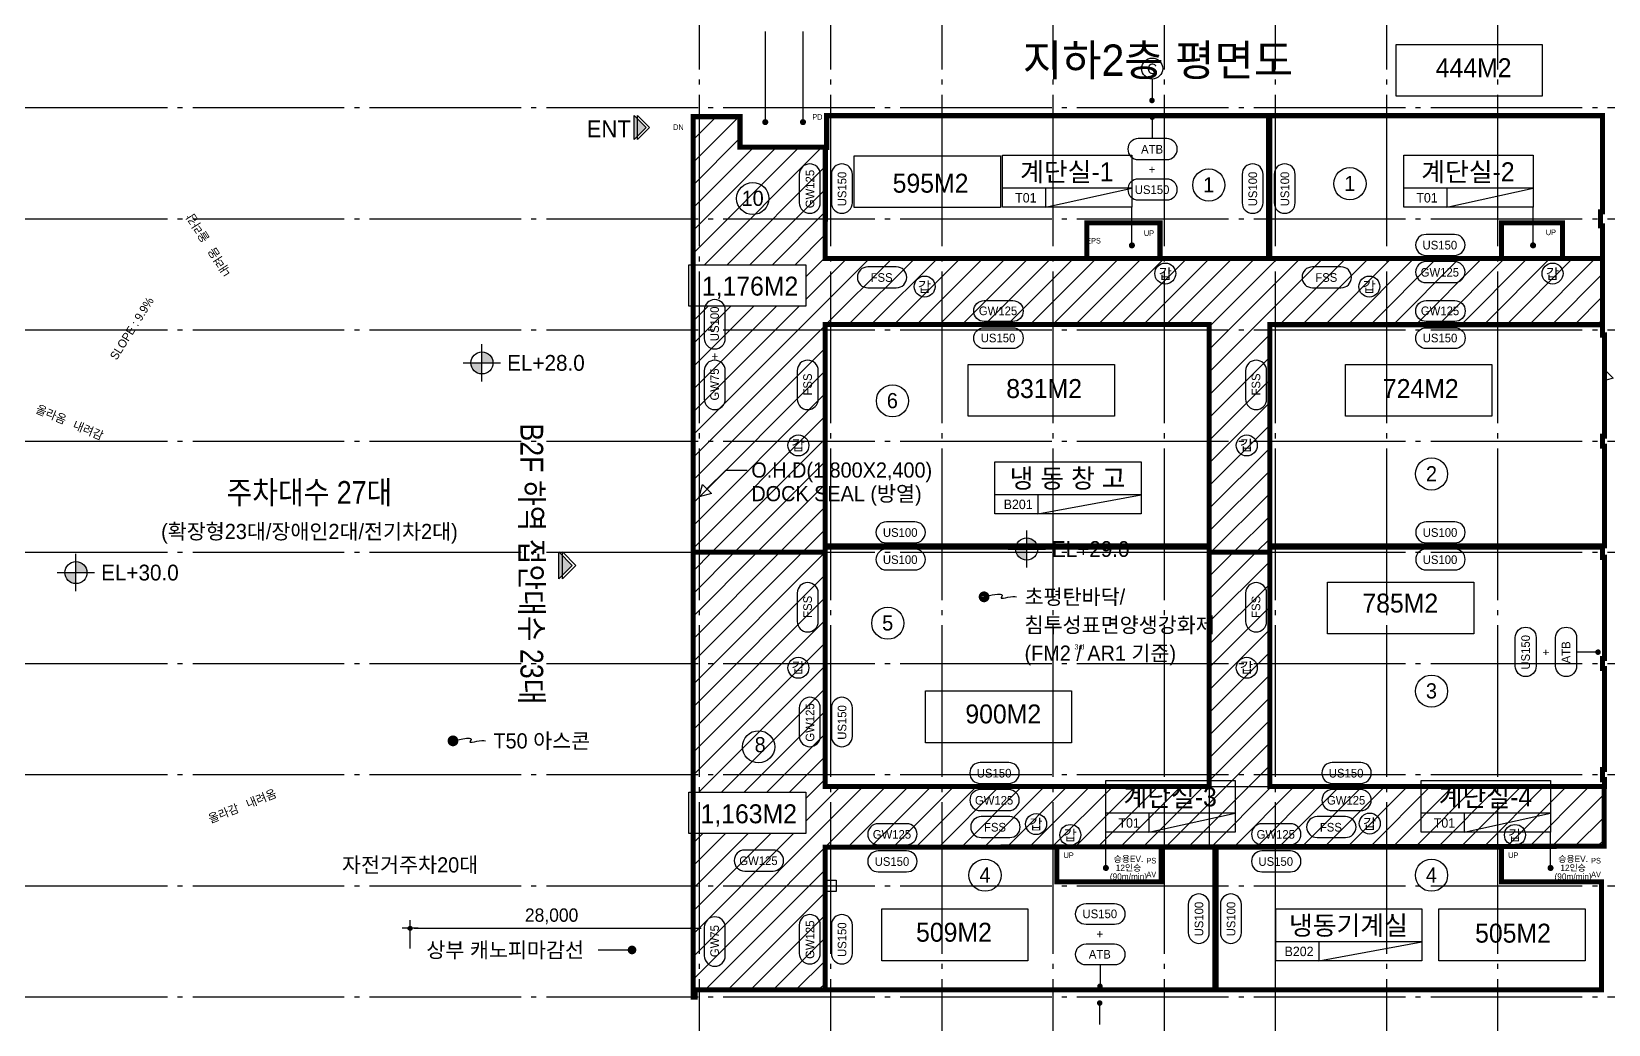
# Model space of a CAD drawing. Header units: millimetres. Extents: x 252735598 to 255219468, y 503852592 to 504847014.
# Drawn here: x 252814312 to 252970352, y 504380859 to 504479102 of the extents above; entities that cross this region are included whole.
import ezdxf
from ezdxf.enums import TextEntityAlignment as Align

# ---------------------------------------------------------------- set-up
doc = ezdxf.new("R2010")
doc.units = ezdxf.units.MM
doc.linetypes.add('CEN', pattern=[35, 30, -2, 1, -2])
for name, color, linetype in [('4A.TEC CEN', 1, 'CEN'), ('4A.TEC TEXT', 7, 'Continuous'), ('4A.TEC TEXT 1', 3, 'Continuous'), ('4A.TEC TEXT 2', 3, 'Continuous'), ('4A.TEC 심볼', 7, 'Continuous'), ('DEFPOINT', 135, 'Continuous'), ('㈜SE&C DIM', 7, 'Continuous'), ('㈜SE&C TEXT', 7, 'Continuous'), ('㈜SE&C TEXT 1', 3, 'Continuous')]:
    doc.layers.add(name, color=color, linetype=linetype)
doc.styles.add('돋움', font='')
doc.styles.get('돋움').set_extended_font_data('돋움')
doc.dimstyles.new('DIM_400(외부치수)', dxfattribs={"dimscale": 1200, "dimtxt": 3.3, "dimasz": 1, "dimexe": 2, "dimexo": 2, "dimgap": 1, "dimtad": 1, "dimdec": 0, "dimdsep": 46, "dimlunit": 6, "dimtxsty": '돋움', "dimblk1": 'DIMDOT', "dimblk2": 'DIMDOT', "dimsah": 1, "dimcen": 2.5, "dimdle": 1.5, "dimclrd": 8, "dimclre": 8, "dimclrt": 3, "dimadec": 0, "dimazin": 0, "dimtfac": 1, "dimtdec": 0, "dimtix": 1, "dimtmove": 2, "dimatfit": 3, "dimldrblk": 'DIMDOT', "dimfxl": 1, "dimtvp": 1, "dimtolj": 1, "dimtzin": 0, "dimarcsym": 0})

# ---------------------------------------------------------------- blocks, each defined once
blk = doc.blocks.new('dwgFD3B')
at = {"layer": '4A.TEC CEN', "color": 250, "ltscale": 500}
for p, q in [((49194.51, -92936.83, -3333.33), (358000, -92936.83, -3333.33)), ((49194.51, -103936.83, -3333.33), (358000, -103936.83, -3333.33)), ((49194.51, -114936.83, -3333.33), (358000, -114936.83, -3333.33)), ((49194.51, -125936.83, -3333.33), (358000, -125936.83, -3333.33)), ((49194.51, -136936.83, -3333.33), (358000, -136936.83, -3333.33)), ((49194.51, -147936.83, -3333.33), (358000, -147936.83, -3333.33)), ((49194.51, -158936.83, -3333.33), (358000, -158936.83, -3333.33)), ((49194.51, -169936.83, -3333.33), (358000, -169936.83, -3333.33)), ((49194.51, -180936.83, -3333.33), (358000, -180936.83, -3333.33))]:
    blk.add_line(p, q, dxfattribs=at)
at = {"layer": '4A.TEC CEN', "color": 250, "ltscale": 500, "elevation": -3333.33}
for points in [[(169307.63, -39163.16), (169307.63, -267000)], [(182307.63, -39163.16), (182307.63, -267000)], [(193307.63, -39163.16), (193307.63, -267000)], [(204307.63, -39163.16), (204307.63, -267000)], [(215307.63, -39163.16), (215307.63, -267000)], [(226307.63, -39163.16), (226307.63, -267000)], [(237307.63, -39163.16), (237307.63, -267000)], [(248307.63, -39163.16), (248307.63, -267000)]]:
    blk.add_lwpolyline(points, dxfattribs=at)
blk = doc.blocks.new('FL-LEVEL1')
at = {"layer": '4A.TEC 심볼', "linetype": 'ByBlock'}
h = blk.add_hatch(color=256, dxfattribs=at)
h.paths.add_polyline_path([(295, 175), (295, 0), (470, 0, 0.414214)])
h.paths.add_polyline_path([(295, 0), (120, 0, 0.414214), (295, -175)])
for p, q in [((295, -295), (295, 295)), ((0, 0), (590, 0))]:
    blk.add_line(p, q, dxfattribs=at)
blk.add_circle((295, 0), 175, dxfattribs=at)
at = {"layer": '4A.TEC TEXT 2', "color": 3, "linetype": 'ByBlock', "style": '돋움'}
blk.add_attdef('FL', text='', height=250, dxfattribs=at).set_placement((695, 0), align=Align.MIDDLE_LEFT)
blk = doc.blocks.new('zw$CF70')
at = {"layer": '4A.TEC 심볼', "color": 1, "const_width": 640}
blk.add_lwpolyline([(320, 7842, 1), (961, 7842, 1)], format="xyb", close=True, dxfattribs=at)
at = {"layer": '4A.TEC 심볼', "color": 1}
blk.add_lwpolyline([(642, 7842), (1607, 8062), (2240, 8164), (2606, 8172), (2767, 8112), (2789, 8009), (2736, 7889), (2671, 7777), (2659, 7697), (2749, 7670), (2931, 7686), (3177, 7730), (3464, 7787), (3763, 7842), (4050, 7880), (4299, 7885), (4484, 7842)], dxfattribs=at)
at = {"layer": '4A.TEC TEXT', "style": '돋움'}
for s, height, p in [('초평탄바닥/', 1800, (5445, 7842)), ('침투성표면양생강화제', 1800, (5445, 4499)), ('(FM2 / AR1 기준)', 1800, (5445, 1156)), ('3rd', 600, (11376, 1901))]:
    blk.add_text(s, height=height, dxfattribs=at).set_placement(p, align=Align.MIDDLE_LEFT)
blk = doc.blocks.new('DIMDOT')
at = {"color": 0}
blk.add_line((-2, 0), (2, 0), dxfattribs=at)
for radius in [0.5, 0.25]:
    blk.add_circle((0, 0), radius, dxfattribs=at)
blk = doc.blocks.new('*D55')
at = {"layer": 'Defpoints', "color": 0, "transparency": 16777216}
for p in [(252879774, 504390370), (252851774, 504387577), (252879774, 504387577)]:
    blk.add_point(p, dxfattribs=at)
at = {"layer": '㈜SE&C DIM', "color": 8, "lineweight": -2, "ltscale": 10, "transparency": 16777216}
for p, q in [((252851774, 504388377), (252851774, 504391170)), ((252852174, 504390370), (252879374, 504390370)), ((252879774, 504388377), (252879774, 504391170))]:
    blk.add_line(p, q, dxfattribs=at)
at = {"layer": '㈜SE&C DIM', "color": 8, "lineweight": -2, "transparency": 16777216, "xscale": 400, "yscale": 400, "zscale": 400, "rotation": 180}
blk.add_blockref('DIMDOT', (252851774, 504390370), dxfattribs=at)
at = {"layer": '㈜SE&C DIM', "color": 8, "lineweight": -2, "transparency": 16777216, "xscale": 400, "yscale": 400, "zscale": 400}
blk.add_blockref('DIMDOT', (252879774, 504390370), dxfattribs=at)
at = {"layer": '㈜SE&C DIM', "color": 3, "transparency": 16777216, "insert": (252865774, 504391558), "char_height": 1320, "attachment_point": 5, "style": '돋움'}
blk.add_mtext('\\A1;28,000', dxfattribs=at)

msp = doc.modelspace()

# ---------------------------------------------------------------- hatches: boundary and pattern name
at = {"layer": '4A.TEC 심볼'}
for points in [[(252873947.9, 504468434.9), (252873947.9, 504470807), (252875134, 504469620.9)], [(252866490.8, 504424944), (252866490.8, 504427612.6), (252867825.1, 504426278.3)]]:
    msp.add_hatch(color=256, dxfattribs=at).paths.add_polyline_path(points)
at = {"layer": 'DEFPOINT'}
h = msp.add_hatch(dxfattribs=at)
h.set_pattern_fill('ANSI31', color=6, scale=500)
h.paths.add_polyline_path([(252890932.4, 504451930.1), (252879773.4, 504451930.1), (252879772.4, 504427577.3), (252892849.2, 504427577.3), (252892849.2, 504450102.3), (252930849.2, 504450102.3), (252930849.2, 504427577.3), (252936849.2, 504427577.3), (252936849.2, 504450102.3), (252969774.2, 504450077.3), (252969774.2, 504456637.3), (252965814.2, 504456637.3), (252959774.2, 504456637.3), (252925974.2, 504456637.3), (252918715.2, 504456637.3), (252918734.2, 504456637.3), (252892849.2, 504456637.3), (252892874.2, 504467657.3), (252884414.2, 504467657.3), (252884414.2, 504470677.3), (252879774.2, 504470677.3), (252879773.6, 504456030.1), (252890932.4, 504456030.1)])
h = msp.add_hatch(dxfattribs=at)
h.set_pattern_fill('ANSI31', color=6, scale=500)
h.paths.add_polyline_path([(252879773.4, 504403842.9), (252890932.4, 504403842.9), (252890932.4, 504399742.9), (252879773.5, 504399742.9), (252879774.2, 504383577.3), (252879974.2, 504383577.3), (252879974.2, 504384277.3), (252892839.8, 504384277.3), (252892849.2, 504398392.3), (252969924.2, 504398492.1), (252969924.2, 504404392.3), (252936849.2, 504404392.3), (252936849.2, 504427583.3), (252930849.2, 504427577.3), (252930849.2, 504404392.3), (252892849.2, 504404392.3), (252892849.2, 504427577.3), (252879772.4, 504427577.3)])

# ---------------------------------------------------------------- linework, layer by layer
at = {"layer": '4A.TEC TEXT', "const_width": 273.3}
for points in [[(252925058.2, 504472221.5, 1), (252925303.8, 504472341.3, 1)], [(252925088.2, 504470687.2, -1), (252925333.8, 504470567.4, -1)], [(252969379.9, 504417575.7, 1), (252969260.2, 504417821.3, 1)], [(252919915.9, 504384571.5, 1), (252920161.5, 504384691.3, 1)], [(252919886, 504383037.2, -1), (252920131.6, 504382917.4, -1)]]:
    msp.add_lwpolyline(points, format="xyb", close=True, dxfattribs=at)
at = {"layer": '4A.TEC 심볼'}
for p, q in [((252886917.3, 504479102.5), (252886917.3, 504470140.5, -38344.4)), ((252890649.3, 504479102.5), (252890649.3, 504470140.5, -38344.4)), ((252923196.7, 504463606.2, 3333.3), (252910396.8, 504463606.2, 3333.3)), ((252914646.8, 504461731.2, 3333.3), (252923196.7, 504463606.2, 3333.3)), ((252914646.8, 504463606.2, 3333.3), (252914646.8, 504461731.2, 3333.3)), ((252962892.6, 504463606.2, 3333.3), (252950092.7, 504463606.2, 3333.3)), ((252954342.7, 504461731.2, 3333.3), (252962892.6, 504463606.2, 3333.3)), ((252954342.7, 504463606.2, 3333.3), (252954342.7, 504461731.2, 3333.3)), ((252923196.7, 504457962.8, 3333.3), (252923196.7, 504461731.2, 3333.3)), ((252962892.6, 504457962.8, 3333.3), (252962892.6, 504461731.2, 3333.3)), ((252924102.6, 504433271.3, 4999.1), (252909636, 504433271.3, 4999.1)), ((252913886, 504433271.3, 4999.1), (252913886, 504431396.3, 4999.1)), ((252913886, 504431396.3, 4999.1), (252924102.6, 504433271.3, 4999.1)), ((252933419.9, 504401750, 6250), (252920620, 504401750, 6250)), ((252924870, 504399875, 6250), (252933419.9, 504401750, 6250)), ((252924870, 504401750, 6250), (252924870, 504399875, 6250)), ((252964620, 504401750, 6250), (252951820.1, 504401750, 6250)), ((252956070.1, 504399875, 6250), (252964620, 504401750, 6250)), ((252956070.1, 504401750, 6250), (252956070.1, 504399875, 6250)), ((252920620, 504396359, 6250), (252920620, 504399875, 6250)), ((252964620, 504396359, 6250), (252964620, 504399875, 6250)), ((252951898.5, 504389040.7), (252937432, 504389040.7)), ((252941682, 504389040.7), (252941682, 504387165.7)), ((252941682, 504387165.7), (252951898.5, 504389040.7))]:
    msp.add_line(p, q, dxfattribs=at)
for points in [[(252949339.7, 504477836.3), (252963806.2, 504477836.3), (252963806.2, 504472711.3), (252949339.7, 504472711.3)], [(252895720.6, 504466810.3), (252910187.2, 504466810.3), (252910187.2, 504461685.3), (252895720.6, 504461685.3)], [(252879359.2, 504456030.1), (252890932.4, 504456030.1), (252890932.4, 504451930.1), (252879359.2, 504451930.1)], [(252907007.2, 504446156.1), (252921473.8, 504446156.1), (252921473.8, 504441031.1), (252907007.2, 504441031.1)], [(252944329.7, 504446156.1), (252958796.3, 504446156.1), (252958796.3, 504441031.1), (252944329.7, 504441031.1)], [(252942557.7, 504424629.7), (252957024.2, 504424629.7), (252957024.2, 504419504.7), (252942557.7, 504419504.7)], [(252902764.9, 504413854.1), (252917231.5, 504413854.1), (252917231.5, 504408729.1), (252902764.9, 504408729.1)], [(252879359.2, 504403842.9), (252890932.4, 504403842.9), (252890932.4, 504399742.9), (252879359.2, 504399742.9)], [(252898446.5, 504392290.7), (252912913, 504392290.7), (252912913, 504387165.7), (252898446.5, 504387165.7)], [(252898446.5, 504392290.7), (252912913, 504392290.7), (252912913, 504387165.7), (252898446.5, 504387165.7)], [(252898446.5, 504392290.7), (252912913, 504392290.7), (252912913, 504387165.7), (252898446.5, 504387165.7)], [(252937432, 504392290.7), (252951898.5, 504392290.7), (252951898.5, 504387165.7), (252937432, 504387165.7)], [(252953568.2, 504392290.7), (252968034.8, 504392290.7), (252968034.8, 504387165.7), (252953568.2, 504387165.7)]]:
    msp.add_lwpolyline(points, close=True, dxfattribs=at)
for points in [[(252925205.9, 504474399.9), (252925205.9, 504472348.9)], [(252925235.8, 504468508.9), (252925235.8, 504470559.9)], [(252967201.6, 504417723.3), (252969252.6, 504417723.3)], [(252920063.6, 504386749.9), (252920063.6, 504384698.9)], [(252920033.6, 504380858.9), (252920033.6, 504382909.9)]]:
    msp.add_lwpolyline(points, dxfattribs=at)
for points, elevation in [([(252875134, 504469620.9), (252873947.9, 504468434.9), (252873947.9, 504470807), (252875134, 504469620.9)], 4165.7), ([(252875450.3, 504469620.9), (252874264.2, 504468434.9), (252874264.2, 504470807), (252875450.3, 504469620.9)], 4165.7), ([(252867825.1, 504426278.3), (252866490.8, 504424944), (252866490.8, 504427612.6), (252867825.1, 504426278.3)], 3332.9), ([(252868180.9, 504426278.3), (252866846.6, 504424944), (252866846.6, 504427612.6), (252868180.9, 504426278.3)], 3332.9)]:
    msp.add_lwpolyline(points, dxfattribs=dict(at, elevation=elevation))
at = {"layer": '4A.TEC 심볼', "const_width": 298.9}
for points, elevation in [([(252887066.7, 504470140.5, 1), (252886767.9, 504470140.5, 1)], -38344.4), ([(252890798.7, 504470140.5, 1), (252890499.8, 504470140.5, 1)], -38344.4), ([(252923346.1, 504457944.5, 1), (252923047.2, 504457944.5, 1)], 3333.3), ([(252963042, 504457944.5, 1), (252962743.1, 504457944.5, 1)], 3333.3), ([(252920769.4, 504396340.8, 1), (252920470.5, 504396340.8, 1)], 6250), ([(252964769.4, 504396340.8, 1), (252964470.5, 504396340.8, 1)], 6250)]:
    msp.add_lwpolyline(points, format="xyb", close=True, dxfattribs=dict(at, elevation=elevation))
at = {"layer": '4A.TEC 심볼'}
for points in [[(252926644, 504468508.9), (252923827.6, 504468508.9, 1), (252923827.6, 504466435.1), (252926644, 504466435.1, 1)], [(252890286.6, 504464972.1), (252890286.6, 504462155.8, 1), (252892360.4, 504462155.8), (252892360.4, 504464972.1, 1)], [(252893459.9, 504464972.1), (252893459.9, 504462155.8, 1), (252895533.7, 504462155.8), (252895533.7, 504464972.1, 1)], [(252934104.2, 504464972.1), (252934104.2, 504462155.8, 1), (252936177.9, 504462155.8), (252936177.9, 504464972.1, 1)], [(252937277.5, 504464972.1), (252937277.5, 504462155.8, 1), (252939351.2, 504462155.8), (252939351.2, 504464972.1, 1)], [(252926644, 504464508.9), (252923827.6, 504464508.9, 1), (252923827.6, 504462435.1), (252926644, 504462435.1, 1)], [(252899881, 504455818.8), (252897064.7, 504455818.8, 1), (252897064.7, 504453745.1), (252899881, 504453745.1, 1)], [(252943881, 504455818.8), (252941064.7, 504455818.8, 1), (252941064.7, 504453745.1), (252943881, 504453745.1, 1)], [(252882956.2, 504448730.3), (252882956.2, 504451546.7, 1), (252880882.4, 504451546.7), (252880882.4, 504448730.3, 1)], [(252911399.9, 504450413), (252908583.6, 504450413, -1), (252908583.6, 504452486.8), (252911399.9, 504452486.8, -1)], [(252955136.3, 504450413), (252952319.9, 504450413, -1), (252952319.9, 504452486.8), (252955136.3, 504452486.8, -1)], [(252911399.9, 504447727.6), (252908583.6, 504447727.6, -1), (252908583.6, 504449801.3), (252911399.9, 504449801.3, -1)], [(252955136.3, 504447727.6), (252952319.9, 504447727.6, -1), (252952319.9, 504449801.3), (252955136.3, 504449801.3, -1)], [(252882956.2, 504442730.3), (252882956.2, 504445546.7, 1), (252880882.4, 504445546.7), (252880882.4, 504442730.3, 1)], [(252892155.6, 504442730.3), (252892155.6, 504445546.7, 1), (252890081.9, 504445546.7), (252890081.9, 504442730.3, 1)], [(252936525.9, 504442730.3), (252936525.9, 504445546.7, 1), (252934452.2, 504445546.7), (252934452.2, 504442730.3, 1)], [(252955136.3, 504430586.8), (252952319.9, 504430586.8, 1), (252952319.9, 504428513), (252955136.3, 504428513, 1)], [(252955136.3, 504427901.3), (252952319.9, 504427901.3, 1), (252952319.9, 504425827.6), (252955136.3, 504425827.6, 1)], [(252892155.6, 504420730.3), (252892155.6, 504423546.7, 1), (252890081.9, 504423546.7), (252890081.9, 504420730.3, 1)], [(252936525.9, 504420730.3), (252936525.9, 504423546.7, 1), (252934452.2, 504423546.7), (252934452.2, 504420730.3, 1)], [(252963201.6, 504419131.5), (252963201.6, 504416315.1, -1), (252961127.9, 504416315.1), (252961127.9, 504419131.5, -1)], [(252967201.6, 504419131.5), (252967201.6, 504416315.1, -1), (252965127.9, 504416315.1), (252965127.9, 504419131.5, -1)], [(252890286.6, 504412190.6), (252890286.6, 504409374.2, 1), (252892360.4, 504409374.2), (252892360.4, 504412190.6, 1)], [(252893459.9, 504412190.6), (252893459.9, 504409374.2, 1), (252895533.7, 504409374.2), (252895533.7, 504412190.6, 1)], [(252911101.7, 504401428.9), (252908285.3, 504401428.9, 1), (252908285.3, 504399355.2), (252911101.7, 504399355.2, 1)], [(252944336.6, 504401428.9), (252941520.3, 504401428.9, 1), (252941520.3, 504399355.2), (252944336.6, 504399355.2, 1)], [(252900906.2, 504400719.1), (252898089.8, 504400719.1, 1), (252898089.8, 504398645.3), (252900906.2, 504398645.3, 1)], [(252938881.3, 504400719.1), (252936064.9, 504400719.1, 1), (252936064.9, 504398645.3), (252938881.3, 504398645.3, 1)], [(252887694.9, 504398110.5), (252884878.5, 504398110.5, 1), (252884878.5, 504396036.7), (252887694.9, 504396036.7, 1)], [(252900906.2, 504398033.6), (252898089.8, 504398033.6, 1), (252898089.8, 504395959.9), (252900906.2, 504395959.9, 1)], [(252938881.3, 504398033.6), (252936064.9, 504398033.6, 1), (252936064.9, 504395959.9), (252938881.3, 504395959.9, 1)], [(252928779.2, 504392737.1), (252928779.2, 504389920.8, 1), (252930852.9, 504389920.8), (252930852.9, 504392737.1, 1)], [(252931952.5, 504392737.1), (252931952.5, 504389920.8, 1), (252934026.2, 504389920.8), (252934026.2, 504392737.1, 1)], [(252921471.8, 504390749.9), (252918655.4, 504390749.9, -1), (252918655.4, 504392823.6), (252921471.8, 504392823.6, -1)], [(252882956.2, 504387656), (252882956.2, 504390472.4, 1), (252880882.4, 504390472.4), (252880882.4, 504387656, 1)], [(252890286.6, 504390698.4), (252890286.6, 504387882.1, 1), (252892360.4, 504387882.1), (252892360.4, 504390698.4, 1)], [(252893459.9, 504390698.4), (252893459.9, 504387882.1, 1), (252895533.7, 504387882.1), (252895533.7, 504390698.4, 1)], [(252921471.8, 504386749.9), (252918655.4, 504386749.9, -1), (252918655.4, 504388823.6), (252921471.8, 504388823.6, -1)]]:
    msp.add_lwpolyline(points, format="xyb", close=True, dxfattribs=at)
for points, elevation in [([(252910396.8, 504466856.2), (252923196.7, 504466856.2), (252923196.7, 504461731.2), (252910396.8, 504461731.2)], 3333.3), ([(252950092.7, 504466856.2), (252962892.6, 504466856.2), (252962892.6, 504461731.2), (252950092.7, 504461731.2)], 3333.3), ([(252909636, 504436521.3), (252924102.6, 504436521.3), (252924102.6, 504431396.3), (252909636, 504431396.3)], 4999.1), ([(252920620, 504405000), (252933419.9, 504405000), (252933419.9, 504399875), (252920620, 504399875)], 6250), ([(252951820.1, 504405000), (252964620, 504405000), (252964620, 504399875), (252951820.1, 504399875)], 6250)]:
    msp.add_lwpolyline(points, close=True, dxfattribs=dict(at, elevation=elevation))
at = {"layer": '4A.TEC 심볼', "elevation": -10000}
for points in [[(252955120, 504459021.6), (252952303.7, 504459021.6, 1), (252952303.7, 504456947.9), (252955120, 504456947.9, 1)], [(252955120, 504456336.2), (252952303.7, 504456336.2, 1), (252952303.7, 504454262.5), (252955120, 504454262.5, 1)], [(252901720.3, 504430586.8), (252898903.9, 504430586.8, 1), (252898903.9, 504428513), (252901720.3, 504428513, 1)], [(252901720.3, 504427901.3), (252898903.9, 504427901.3, 1), (252898903.9, 504425827.6), (252901720.3, 504425827.6, 1)], [(252911010.7, 504406776.5), (252908194.4, 504406776.5, 1), (252908194.4, 504404702.8), (252911010.7, 504404702.8, 1)], [(252945845.1, 504406776.5), (252943028.8, 504406776.5, 1), (252943028.8, 504404702.8), (252945845.1, 504404702.8, 1)], [(252911010.7, 504404091), (252908194.4, 504404091, 1), (252908194.4, 504402017.3), (252911010.7, 504402017.3, 1)], [(252945845.1, 504404091), (252943028.8, 504404091, 1), (252943028.8, 504402017.3), (252945845.1, 504402017.3, 1)]]:
    msp.add_lwpolyline(points, format="xyb", close=True, dxfattribs=at)
at = {"layer": '4A.TEC 심볼', "color": 1, "elevation": -0.4}
for points in [[(252969906.5, 504444554.6), (252970149.2, 504445460.2), (252970812.1, 504444797.3)], [(252880374.2, 504433077.3), (252880697.7, 504434284.7), (252881581.6, 504433400.8)]]:
    msp.add_lwpolyline(points, close=True, dxfattribs=at)
for points in [[(252881139.6, 504433842.8), (252883000.5, 504435703.7)], [(252883000.5, 504435703.7), (252885125.6, 504435703.7)], [(252870379.9, 504388228.6), (252873730.7, 504388228.6)]]:
    msp.add_lwpolyline(points, dxfattribs=at)
at = {"layer": '4A.TEC 심볼', "color": 1}
for points, const_width, elevation in [([(252855749.4, 504408917.9, 1), (252856283.1, 504408917.9, 1)], 533.7, 0.4), ([(252873944.2, 504388228.6, 1), (252873517.2, 504388228.6, 1)], 427, -0.4)]:
    msp.add_lwpolyline(points, format="xyb", close=True, dxfattribs=dict(at, const_width=const_width, elevation=elevation))
msp.add_lwpolyline([(252856017.2, 504408917.9), (252856821.6, 504409101.5), (252857349.4, 504409186.2), (252857653.8, 504409193), (252857788.4, 504409143), (252857806.7, 504409057.4), (252857762.2, 504408957.3), (252857708.2, 504408863.7), (252857698.4, 504408797.8), (252857773.6, 504408775), (252857924.8, 504408788.4), (252858130.4, 504408825.2), (252858368.8, 504408872.8), (252858618.6, 504408918.6), (252858857.9, 504408949.7), (252859065.4, 504408953.7), (252859219.4, 504408917.9)], dxfattribs=at)
at = {"layer": '4A.TEC 심볼'}
for centre in [(252925205.9, 504475436.8), (252926501.3, 504455158.9, 3333.3), (252964822.4, 504455158.9, 3333.3), (252902690.1, 504453867.2, 4166.7), (252946690.1, 504453867.2, 4166.7), (252890191.2, 504438149.9, 4166.7), (252934561.5, 504438149.9, 4166.7), (252890191.2, 504416149.9, 4166.7), (252934561.5, 504416149.9, 4166.7), (252913715.7, 504400685.7), (252946732.8, 504400738.8), (252917102.4, 504399608.4, 12500), (252961102.4, 504399608.4, 12500)]:
    msp.add_circle(centre, 1036.9, dxfattribs=at)
at = {"layer": '4A.TEC 심볼', "color": 4}
for centre in [(252930801.6, 504463917.9), (252944769.4, 504464047.1), (252885677.6, 504462578.2), (252899501.9, 504442561.3), (252952845.9, 504435324.4), (252899042.4, 504420563.2), (252952845.9, 504413843.3), (252886256, 504408332.1), (252908662.6, 504395628.3), (252952845.9, 504395628.3)]:
    msp.add_circle(centre, 1591.5, dxfattribs=at)
at = {"layer": 'DEFPOINT'}
msp.add_line((252879772.4, 504427577.3), (252879772.4, 504422077.3), dxfattribs=at)
at = {"layer": 'DEFPOINT', "color": 2, "const_width": 500}
for points in [[(252969774.2, 504456637.3), (252965814.2, 504456637.3), (252965814.2, 504456637.3), (252959774.2, 504456637.3), (252959774.2, 504456637.3), (252925974.2, 504456637.3), (252925974.2, 504456637.3), (252918715.2, 504456637.3), (252918734.2, 504456637.3), (252892849.2, 504456637.3), (252892874.2, 504467657.3), (252884414.2, 504467657.3), (252884414.2, 504470677.3), (252879774.2, 504470677.3), (252879772.4, 504427577.3), (252892849.2, 504427577.3), (252892849.2, 504450102.3), (252930849.2, 504450102.3), (252930849.2, 504427577.3), (252936849.2, 504427577.3), (252936849.2, 504450102.3), (252969774.2, 504450077.3), (252969774.2, 504456637.3)], [(252879772.4, 504427577.3), (252879774.2, 504383577.3), (252879974.2, 504383577.3), (252879974.2, 504384277.3), (252892839.8, 504384277.3), (252892849.2, 504398392.3), (252969924.2, 504398492.1), (252969924.2, 504404392.3), (252936849.2, 504404392.3), (252936849.2, 504427583.3), (252930849.2, 504427577.3), (252930849.2, 504404392.3), (252892849.2, 504404392.3), (252892849.2, 504427577.3), (252879772.4, 504427577.3)]]:
    msp.add_lwpolyline(points, dxfattribs=at)
for points in [[(252892994.2, 504470777.3), (252892994.2, 504467637.3), (252892849.2, 504467637.3), (252892849.2, 504456637.3), (252918734.2, 504456637.3), (252918734.2, 504460177.3), (252925974.2, 504460177.3), (252925974.2, 504456637.3), (252936724.6, 504456637.3), (252936724.6, 504470777.3)], [(252936849.2, 504470627.3), (252936849.2, 504470777.3), (252969774.2, 504470777.3), (252969774.2, 504461277.3), (252969574.2, 504461277.3), (252969574.2, 504459877.3), (252969774.2, 504459877.3), (252969774.2, 504456637.3), (252965814.2, 504456637.3), (252965814.2, 504460177.3), (252959774.2, 504460177.3), (252959774.2, 504456637.3), (252936851.7, 504456637.3)], [(252930849.2, 504450102.3), (252930849.2, 504428227.3), (252892849.2, 504428227.3), (252892849.2, 504450102.3)], [(252936999.2, 504428227.3), (252936849.2, 504428227.3), (252936849.2, 504450102.3), (252969424.2, 504450102.3), (252969774.2, 504450077.3), (252969774.2, 504449077.3), (252969974.2, 504449077.3), (252969974.2, 504439077.3), (252969774.2, 504439077.3), (252969774.2, 504438077.3), (252969974.2, 504438077.3), (252969974.2, 504428226.8)], [(252930849.2, 504428102.3), (252892849.2, 504428102.3), (252892849.2, 504404392.3), (252930849.2, 504404392.3)], [(252936999.2, 504428102.3), (252936849.2, 504428102.3), (252936849.2, 504404392.3), (252969924.2, 504404392.3), (252969974.2, 504404392.3), (252969974.2, 504405077.3), (252969774.2, 504405077.3), (252969774.2, 504406077.3), (252969974.2, 504406077.3), (252969974.2, 504416077.3), (252969774.2, 504416077.3), (252969774.2, 504417077.3), (252969974.2, 504417077.3), (252969974.2, 504427027.3), (252969974.2, 504427077.3), (252969774.2, 504427077.3), (252969774.2, 504428077.3), (252969424.2, 504428102.3)], [(252931399.2, 504398392.3), (252931399.2, 504384277.3), (252892839.8, 504384277.3), (252892849.2, 504398392.3), (252915774.2, 504398392.3), (252915774.2, 504394977.3), (252926099.2, 504394977.3), (252926099.2, 504398392.3)], [(252931524.2, 504398392.3), (252931524.2, 504384277.3), (252969674.2, 504384277.3), (252969674.2, 504394977.3), (252959774.2, 504394977.3), (252959774.2, 504398392.3)]]:
    msp.add_lwpolyline(points, close=True, dxfattribs=at)
at = {"layer": 'DEFPOINT'}
for points in [[(252930849.2, 504404392.3), (252936849.2, 504404392.3)], [(252930849.2, 504404392.3), (252930849.2, 504398517.3)], [(252892999.2, 504398242.3), (252892999.2, 504395127.3), (252893924.2, 504395127.3), (252893924.2, 504394027.3), (252892999.2, 504394027.3)], [(252937374.2, 504398645.3), (252937374.2, 504384277.3)]]:
    msp.add_lwpolyline(points, dxfattribs=at)

# ---------------------------------------------------------------- block references
msp.add_blockref('dwgFD3B', (252711066.5, 504564514.2, 3333.3))
at = {"layer": '4A.TEC 심볼', "color": 3, "linetype": 'ByBlock'}
ref = msp.add_blockref('FL-LEVEL1', (252857036.2, 504446320), dxfattribs=dict(at, xscale=6.250000000000405, yscale=6.250000000000405, zscale=6.250000000000405))
ref.add_attrib('FL', 'EL+28.0', dxfattribs={"layer": '4A.TEC TEXT 1', "color": 3, "linetype": 'ByBlock', "height": 1562.5, "style": '돋움'}).set_placement((252861380, 504446320), align=Align.MIDDLE_LEFT)
ref = msp.add_blockref('FL-LEVEL1', (252910942.9, 504427899.9, 5000), dxfattribs=dict(at, xscale=6.250000000000405, yscale=6.250000000000405, zscale=6.250000000000405))
ref.add_attrib('FL', 'EL+29.0', dxfattribs={"layer": '4A.TEC TEXT 1', "color": 3, "linetype": 'ByBlock', "height": 1562.5, "style": '돋움'}).set_placement((252915286.6, 504427899.9, 5000), align=Align.MIDDLE_LEFT)
ref = msp.add_blockref('FL-LEVEL1', (252816860, 504425570), dxfattribs=dict(at, xscale=6.250000000000405, yscale=6.250000000000405, zscale=6.250000000000405))
ref.add_attrib('FL', 'EL+30.0', dxfattribs={"layer": '4A.TEC TEXT 1', "color": 3, "linetype": 'ByBlock', "height": 1562.5, "style": '돋움'}).set_placement((252821203.7, 504425570), align=Align.MIDDLE_LEFT)
at = {"layer": 'DEFPOINT', "xscale": 0.8333333333333333, "yscale": 0.8333333333333333, "zscale": 0.8333333333333333}
msp.add_blockref('zw$CF70', (252908035.5, 504416634.9, 5000), dxfattribs=at)

# ---------------------------------------------------------------- texts
at = {"layer": '4A.TEC TEXT', "color": 1, "style": '돋움'}
for s, p in [('444M2', (252957009.4, 504475521.8)), ('595M2', (252903271.7, 504464097)), ('1,176M2', (252885410.6, 504453908.8)), ('831M2', (252914510.8, 504443777.6)), ('724M2', (252951779.6, 504443777.6)), ('785M2', (252949749.9, 504422550.2)), ('900M2', (252910464.8, 504411582.1)), ('1,163M2', (252885283.5, 504401702.3)), ('509M2', (252905589.3, 504389983.7)), ('505M2', (252960905.7, 504389891.7))]:
    msp.add_text(s, height=1875, dxfattribs=at).set_placement(p, align=Align.MIDDLE_CENTER)
at = {"layer": '4A.TEC TEXT', "style": '돋움'}
for s, height, p in [('C', 1036.9, (252925195.8, 504475413.8)), ('ENT', 1666.67, (252871430.2, 504469473.9, 4165.7)), ('갑', 1036.9, (252902680, 504453844.2)), ('갑', 1036.9, (252926511.4, 504455135.9, 3333.3)), ('갑', 1036.9, (252946680, 504453844.2)), ('갑', 1036.9, (252964812.3, 504455135.9, 3333.3)), ('갑', 1036.9, (252890181.1, 504438172.8)), ('갑', 1036.9, (252934551.4, 504438172.8)), ('(확장형23대/장애인2대/전기차2대)', 1500, (252841810, 504429640)), ('갑', 1036.9, (252890181.1, 504416172.8)), ('갑', 1036.9, (252934551.4, 504416172.8)), ('갑', 1036.9, (252913705.6, 504400662.8, -4166.7)), ('갑', 1036.9, (252946722.7, 504400715.9, -4166.7)), ('갑', 1036.9, (252917092.3, 504399585.5, 12500)), ('갑', 1036.9, (252961092.3, 504399585.5, 12500)), ('자전거주차20대', 1500, (252851774.2, 504396650))]:
    msp.add_text(s, height=height, dxfattribs=at).set_placement(p, align=Align.MIDDLE_CENTER)
for s, height, p in [('ATB', 855.48, (252925192.9, 504467455.5)), ('+', 855.5, (252925192.9, 504465455.5)), ('US150', 855.48, (252925192.9, 504463455.5)), ('US150', 855.48, (252953669, 504457968.3, -10000)), ('FSS', 855.48, (252898430, 504454765.4)), ('FSS', 855.48, (252942430, 504454765.4)), ('GW125', 855.48, (252953669, 504455282.8, -10000)), ('GW125', 855.48, (252909948.9, 504451466.4)), ('GW125', 855.48, (252953685.2, 504451466.4)), ('US150', 855.48, (252909948.9, 504448780.9)), ('US150', 855.48, (252953685.2, 504448780.9)), ('+', 855.5, (252881919.3, 504446983.5)), ('US100', 855.48, (252900269.2, 504429533.4, -10000)), ('US100', 855.48, (252953685.2, 504429533.4)), ('US100', 855.48, (252900269.2, 504426848, -10000)), ('US100', 855.48, (252953685.2, 504426848)), ('US150', 855.48, (252909559.7, 504405723.2, -10000)), ('US150', 855.48, (252944394.1, 504405723.2, -10000)), ('GW125', 855.48, (252909559.7, 504403037.7, -10000)), ('GW125', 855.48, (252944394.1, 504403037.7, -10000)), ('GW125', 855.48, (252899455.1, 504399665.7)), ('GW125', 855.48, (252937430.2, 504399665.7)), ('GW125', 855.48, (252886243.8, 504397057.1)), ('US150', 855.48, (252899455.1, 504396980.3)), ('US150', 855.48, (252937430.2, 504396980.3)), ('US150', 855.48, (252920020.7, 504391803.2)), ('+', 855.5, (252920020.7, 504389803.2)), ('ATB', 855.48, (252920020.7, 504387803.2))]:
    msp.add_text(s, height=height, dxfattribs=at).set_placement(p, align=Align.MIDDLE)
for s, height, rotation, p in [('GW125', 855.48, 90, (252891340, 504463521.1)), ('US150', 855.48, 90, (252894513.3, 504463521.1)), ('US100', 855.48, 90, (252935157.5, 504463521.1)), ('US100', 855.48, 90, (252938330.8, 504463521.1)), ('US100', 855.48, 90, (252881902.8, 504450181.3)), ('GW75', 855.48, 90, (252881902.8, 504444181.3)), ('FSS', 855.48, 90, (252891102.3, 504444181.3)), ('FSS', 855.48, 90, (252935472.6, 504444181.3)), ('FSS', 855.48, 90, (252891102.3, 504422181.3)), ('FSS', 855.48, 90, (252935472.6, 504422181.3)), ('US150', 855.48, 90, (252962148.3, 504417680.4)), ('ATB', 855.48, 90, (252966148.3, 504417680.4)), ('+', 855.5, 90, (252964148.3, 504417680.4)), ('GW125', 855.48, 90, (252891340, 504410739.5)), ('US150', 855.48, 90, (252894513.3, 504410739.5)), ('FSS', 855.48, 360, (252909650.7, 504400375.6)), ('FSS', 855.48, 360, (252942885.6, 504400375.6)), ('US100', 855.48, 90, (252929832.5, 504391286.1)), ('US100', 855.48, 90, (252933005.8, 504391286.1)), ('GW75', 855.48, 90, (252881902.8, 504389107.1)), ('GW125', 855.48, 90, (252891340, 504389247.4)), ('US150', 855.48, 90, (252894513.3, 504389247.4))]:
    msp.add_text(s, height=height, rotation=rotation, dxfattribs=at).set_placement(p, align=Align.MIDDLE)
at = {"layer": '4A.TEC TEXT', "color": 3, "style": '돋움'}
for s, height, p in [('계단실-1', 1875, (252916754.2, 504465227, 3333.3)), ('계단실-2', 1875, (252956450.1, 504465227, 3333.3)), ('T01', 937.5, (252912701.1, 504462654.3, 3333.3)), ('T01', 937.5, (252952397, 504462654.3, 3333.3)), ('냉 동 창 고', 1875, (252916826.8, 504434892.2, 4999.1)), ('B201', 937.5, (252911940.4, 504432319.5, 4999.1)), ('계단실-3', 1875, (252926977.4, 504403370.8, 6250)), ('계단실-4', 1875, (252958177.5, 504403370.8, 6250)), ('T01', 937.5, (252922924.3, 504400798.1, 6250)), ('T01', 937.5, (252954124.4, 504400798.1, 6250)), ('냉동기계실', 1875, (252944622.7, 504390661.5)), ('B202', 937.5, (252939736.3, 504388088.8))]:
    msp.add_text(s, height=height, dxfattribs=at).set_placement(p, align=Align.MIDDLE_CENTER)
at = {"layer": '4A.TEC TEXT', "color": 6, "style": '돋움'}
for s, p in [('1', (252930791.5, 504463940.8)), ('1', (252944759.3, 504464070.1)), ('10', (252885667.5, 504462601.2)), ('6', (252899491.8, 504442584.2)), ('2', (252952835.8, 504435347.4)), ('5', (252899032.3, 504420586.2)), ('3', (252952835.8, 504413866.2)), ('8', (252886410.9, 504408540.4)), ('4', (252908652.5, 504395651.2)), ('4', (252952835.8, 504395651.2))]:
    msp.add_text(s, height=1500, dxfattribs=at).set_placement(p, align=Align.MIDDLE_CENTER)
at = {"layer": '4A.TEC TEXT', "style": '돋움', "width": 0.9}
msp.add_text('B2F 하역 접안대수 23대', height=2250, rotation=270, dxfattribs=at).set_placement((252863816.9, 504426429.4, 3332.9), align=Align.MIDDLE_CENTER)
at = {"layer": '4A.TEC TEXT', "style": '돋움'}
for s, p in [('O.H.D(1,800X2,400)', (252885540.4, 504435716.7, -0.4)), ('DOCK SEAL (방열)', (252885540.4, 504433381.5, -0.4)), ('T50 아스콘', (252860020, 504408917.9, 0.4)), ('상부 캐노피마감선', (252853381.1, 504388228.6, -0.4))]:
    msp.add_text(s, height=1500, dxfattribs=at).set_placement(p, align=Align.MIDDLE_LEFT)
at = {"layer": '4A.TEC TEXT', "style": '돋움', "width": 0.9}
msp.add_text('주차대수 27대', height=2250, dxfattribs=at).set_placement((252841810, 504433500), align=Align.MIDDLE_CENTER)
at = {"layer": '4A.TEC TEXT 2', "color": 3, "style": '돋움'}
msp.add_text('지하2층 평면도', height=3105, dxfattribs=at).set_placement((252912396.8, 504473783.7, 3333.3), align=Align.BOTTOM_LEFT)
at = {"layer": '㈜SE&C TEXT', "style": '돋움'}
for s, height, rotation, p in [('DN', 555.56, 359.993476, (252878323, 504469641, -0.4)), ('PD', 555.56, 359.993476, (252892074.2, 504470657.3, 53229.1)), ('UP', 555.56, 0.006524, (252924887.4, 504459149.3, -2916.7)), ('UP', 555.56, 359.993476, (252964655.3, 504459235, -2916.7)), ('EPS', 555.56, 359.993476, (252919396.7, 504458407.3)), ('UP', 555.56, 359.993476, (252916935.2, 504397603.2)), ('승용EV.', 625, 0.006524, (252922856.1, 504397238.8, -4166.7)), ('12인승', 625, 0.006524, (252922856.1, 504396363.8, -4166.7)), ('PS', 555.56, 359.993476, (252925119.2, 504397064.8)), ('UP', 555.56, 359.993476, (252960935.2, 504397603.2)), ('승용EV.', 625, 0.006524, (252966856.1, 504397238.8, -4166.7)), ('12인승', 625, 0.006524, (252966856.1, 504396363.8, -4166.7)), ('PS', 555.56, 359.993476, (252969119.2, 504397064.8)), ('(90m/min)', 625, 0.006524, (252922856.1, 504395488.8, -4166.7)), ('AV', 555.56, 359.993476, (252925119.2, 504395702.3, 2083.3)), ('(90m/min)', 625, 0.006524, (252966856.1, 504395488.8, -4166.7)), ('AV', 555.56, 359.993476, (252969119.2, 504395702.3, 2083.3))]:
    msp.add_text(s, height=height, rotation=rotation, dxfattribs=at).set_placement(p, align=Align.MIDDLE_CENTER)
at = {"layer": '㈜SE&C TEXT 1', "style": '돋움'}
for s, height, rotation, p in [('올라감', 833.33, 122.660879, (252830757.7, 504459679.4)), ('내려옴', 833.33, 122.660879, (252832916.3, 504456311.9)), ('SLOPE : 9.9%', 833.333, 57.991489, (252824238.6, 504449727.8)), ('올라옴', 833.33, 337.800959, (252816255.2, 504441214.3)), ('내려감', 833.33, 337.800959, (252819916.8, 504439643.3)), ('내려옴', 833.33, 21.657146, (252837037.6, 504403206.2, -1666.7)), ('올라감', 833.33, 21.657146, (252833320, 504401730))]:
    msp.add_text(s, height=height, rotation=rotation, dxfattribs=at).set_placement(p, align=Align.MIDDLE_CENTER)

# ---------------------------------------------------------------- dimensions: what is measured, and where the dimension line sits
at = {"layer": '㈜SE&C DIM', "ltscale": 10}
dim = msp.add_linear_dim(base=(252879774.2, 504390370, -2917.1), p1=(252851774.2, 504387577, -364.6), p2=(252879774.2, 504387577, -2917.1), angle=180, dimstyle='DIM_400(외부치수)', override={"dimscale": 80, "dimtxt": 16.5, "dimasz": 5, "dimexe": 10, "dimexo": 10, "dimgap": 5, "dimtxsty": '돋움', "dimblk1": 'DIMDOT', "dimblk2": 'DIMDOT', "dimdle": 7.5}, dxfattribs=at)
dim.commit()
dim.dimension.update_dxf_attribs({"geometry": '*D55', "text_midpoint": (252865774.2, 504391558.1, -2917.1)})

doc.saveas('drawing.dxf')
